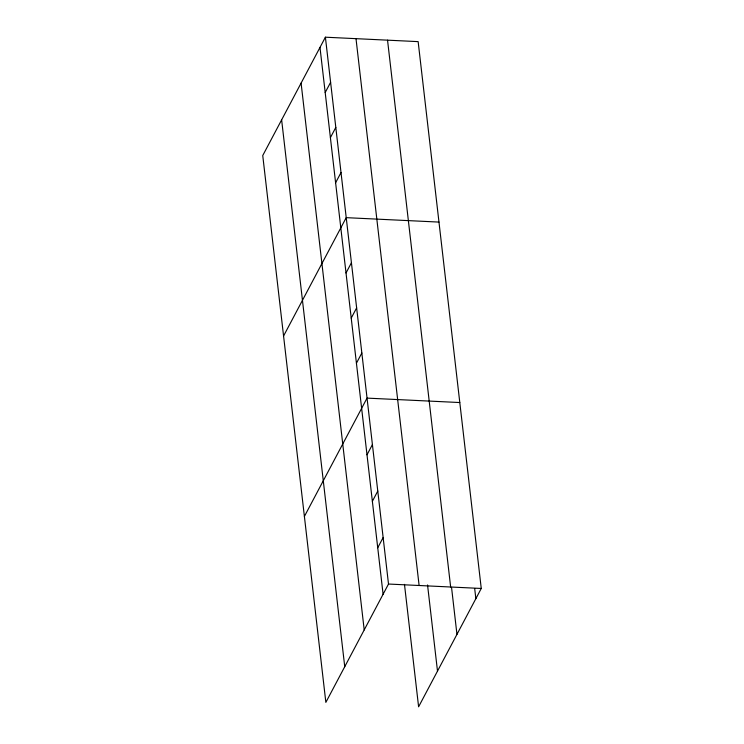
<?xml version="1.0" encoding="UTF-8"?>
<svg xmlns="http://www.w3.org/2000/svg" width="744" height="744" viewBox="0 0 744 744"><rect width="100%" height="100%" fill="white"/><g stroke="black" fill="none" stroke-linecap="round" stroke-linejoin="round"><path stroke-width="1.12" d="M325.398 37.2L262.744 155.533L325.853 702.373L388.507 584.04L325.398 37.2L418.147 41.627L481.256 588.467L418.602 706.8L404.476 584.365M325.193 92.526L330.606 82.314M330.401 137.64L335.804 127.429M335.609 182.754L341.012 172.543M283.566 335.99L346.22 217.657L438.979 222.084M346.016 272.983L351.428 262.772M351.224 318.097L356.636 307.886M356.432 363.212L361.844 353M304.389 516.448L367.043 398.114L459.801 402.541M367.006 454.807L372.409 444.596M372.372 501.289L377.775 491.077M377.729 547.77L383.141 537.559M388.507 584.04L481.256 588.467M474.672 588.476L475.853 598.678M451.599 587.881L456.956 634.362M387.54 40.167L450.65 587.007M427.549 584.961L437.5 671.125M356.004 38.66L419.114 585.5M319.985 47.411L383.095 594.251M301.097 83.096L364.207 629.936M281.632 119.849L344.742 666.689"/></g></svg>
